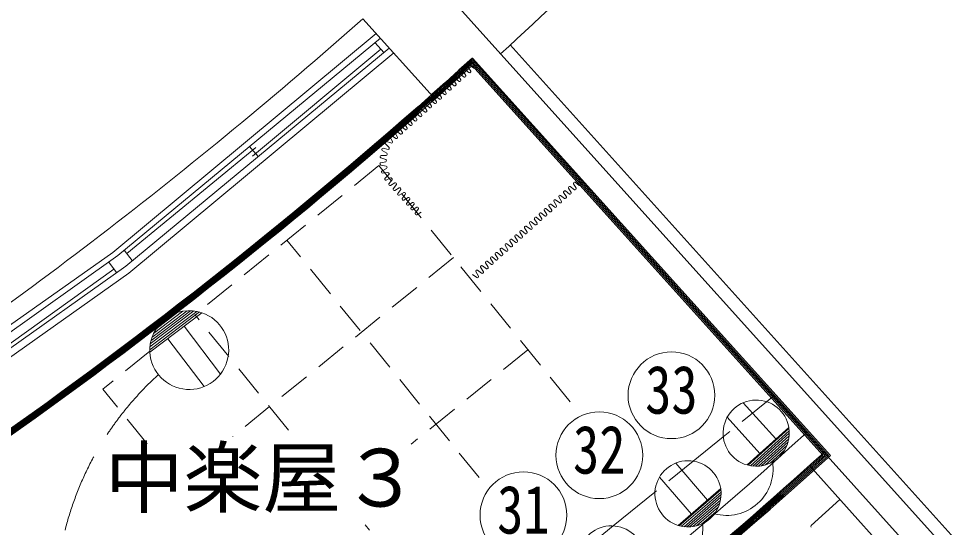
# Model space of a CAD drawing. Units: millimetres, scale not verified. Extents: x -33719 to 22651, y -21066 to 18138.
# Drawn here: x 11020 to 18126, y 4092 to 7962 of the extents above; entities that cross this region are included whole.
import ezdxf
from ezdxf.enums import TextEntityAlignment as Align

# ---------------------------------------------------------------- set-up
doc = ezdxf.new("R2010")
doc.units = ezdxf.units.MM
doc.header["$LTSCALE"] = 200
doc.linetypes.add('DASHED1', pattern=[1.8, 1.2, -0.6])
doc.linetypes.add('DASHED3', pattern=[4, 3, -1])
for name, color, linetype, lineweight in [('1-0_121', 7, 'Continuous', 9), ('1-F', 1, 'Continuous', 35), ('8-1', 7, 'Continuous', 9), ('8-2', 7, 'Continuous', 9)]:
    doc.layers.add(name, color=color, linetype=linetype, lineweight=lineweight)
doc.styles.add('HGｺﾞｼｯｸE', font='')
doc.styles.add('ＭＳ ゴシック', font='')
doc.styles.get('HGｺﾞｼｯｸE').set_extended_font_data('HGｺﾞｼｯｸE')
doc.styles.get('ＭＳ ゴシック').set_extended_font_data('MS Gothic')

msp = doc.modelspace()

# ---------------------------------------------------------------- linework, layer by layer
at = {"layer": '1-0_121'}
for p, q in [((14085.9, 8363.9), (14621.2, 7769.4)), ((13640, 7962.5), (14175.3, 7367.9)), ((11737.5, 6184.3), (13740.7, 7850.6)), ((11774, 6159.6), (13774.2, 7813.4)), ((13799.7, 7704.5), (13732.7, 7778.9)), ((14621.3, 7769.5), (20877.4, 820.5)), ((20951.2, 888), (14761.9, 7762.8)), ((11834.9, 6080.2), (13841.2, 7739)), ((11859.3, 6025.5), (13874.7, 7701.8)), ((13777.4, 7729.3), (12798.9, 6915.4)), ((14026.7, 7234.1), (14472.7, 7635.7)), ((14472.7, 7635.7), (14175.3, 7367.9)), ((14484.5, 7585.3), (14453.1, 7609.5)), ((17015.8, 4810.7), (14472.7, 7635.7)), ((14477.7, 7629.9), (14497.8, 7597.3)), ((14410.2, 7518.4), (14378.8, 7542.6)), ((14402.7, 7564.1), (14423.5, 7530.4)), ((14447.3, 7551.9), (14416, 7576)), ((14439.8, 7597.5), (14460.6, 7563.8)), ((14291.2, 7463.7), (14312, 7430)), ((14335.9, 7451.5), (14304.5, 7475.7)), ((14328.4, 7497.2), (14349.1, 7463.5)), ((14373, 7485), (14341.7, 7509.1)), ((14365.5, 7530.6), (14386.3, 7496.9)), ((14216.9, 7396.8), (14237.7, 7363.1)), ((14261.5, 7384.6), (14230.2, 7408.8)), ((14254.1, 7430.3), (14274.8, 7396.6)), ((14298.7, 7418), (14267.4, 7442.2)), ((14142.6, 7329.9), (14163.4, 7296.2)), ((14187.2, 7317.7), (14155.9, 7341.9)), ((14179.7, 7363.3), (14200.5, 7329.6)), ((14224.4, 7351.1), (14193, 7375.3)), ((14068.3, 7263), (14089, 7229.3)), ((14112.9, 7250.8), (14081.6, 7274.9)), ((14105.4, 7296.4), (14126.2, 7262.7)), ((14150.1, 7284.2), (14118.7, 7308.4)), ((13994, 7196.1), (14014.7, 7162.4)), ((14038.6, 7183.8), (14007.3, 7208)), ((14031.1, 7229.5), (14051.9, 7195.8)), ((14075.8, 7217.3), (14044.4, 7241.5)), ((13927.1, 7083.5), (13895.8, 7107.7)), ((13919.6, 7129.1), (13940.4, 7095.4)), ((13964.3, 7116.9), (13932.9, 7141.1)), ((13956.8, 7162.6), (13977.6, 7128.9)), ((14001.4, 7150.4), (13970.1, 7174.6)), ((13845.3, 7062.2), (13866.1, 7028.5)), ((13890, 7050), (13858.6, 7074.2)), ((13882.5, 7095.7), (13903.3, 7062)), ((11844.1, 6174.6), (12824.3, 6980.9)), ((12778.3, 6989.9), (12842.2, 6913.1)), ((13832, 6967.2), (13793.3, 6976.6)), ((13809.9, 7012.2), (13839.7, 6982.4)), ((13852.8, 7016.6), (13819.8, 7027.3)), ((13776, 6903.8), (13814.5, 6890.7)), ((13817.7, 6921.3), (13778.7, 6922)), ((13787.1, 6959.6), (13822.2, 6938)), ((13814.5, 6873.7), (13774.6, 6866.6)), ((13777.1, 6848.5), (13816.8, 6840.5)), ((13819.6, 6822.6), (13786.4, 6804.7)), ((13790.4, 6786.5), (13831.1, 6792.7)), ((13818.3, 6732.9), (13850.5, 6750.5)), ((13862.5, 6737.2), (13838.3, 6705.8)), ((13850.3, 6692.5), (13884, 6713.3)), ((13896, 6700), (13871.8, 6668.7)), ((15218.3, 6685), (15249.7, 6660.8)), ((15263, 6672.8), (15242.2, 6706.5)), ((15255.5, 6718.4), (15286.8, 6694.2)), ((15300.1, 6706.2), (15280, 6738.8)), ((13883.7, 6655.4), (13917.4, 6676.2)), ((13929.4, 6662.9), (13905.2, 6631.5)), ((13917.2, 6618.2), (13950.9, 6639)), ((13962.9, 6625.7), (13938.7, 6594.4)), ((15144, 6618.1), (15175.3, 6593.9)), ((15188.6, 6605.8), (15167.9, 6639.5)), ((15181.2, 6651.5), (15212.5, 6627.3)), ((15225.8, 6639.3), (15205, 6673)), ((13950.7, 6581.1), (13984.4, 6601.8)), ((13996.3, 6588.6), (13972.1, 6557.2)), ((13984.1, 6543.9), (14017.8, 6564.7)), ((14029.8, 6551.4), (14005.6, 6520.1)), ((15077.2, 6505.5), (15056.4, 6539.2)), ((15069.7, 6551.1), (15101, 6527)), ((15114.3, 6538.9), (15093.6, 6572.6)), ((15106.8, 6584.6), (15138.2, 6560.4)), ((15151.5, 6572.4), (15130.7, 6606.1)), ((14017.6, 6506.8), (14051.3, 6527.5)), ((14063.2, 6514.2), (14039.1, 6482.9)), ((14051, 6469.6), (14084.7, 6490.4)), ((15002.9, 6438.6), (14982.1, 6472.3)), ((14995.4, 6484.2), (15026.7, 6460)), ((15040, 6472), (15019.2, 6505.7)), ((15032.5, 6517.7), (15063.9, 6493.5)), ((14928.5, 6371.6), (14907.8, 6405.3)), ((14921.1, 6417.3), (14952.4, 6393.1)), ((14965.7, 6405.1), (14944.9, 6438.8)), ((14958.2, 6450.8), (14989.6, 6426.6)), ((14833.5, 6338.4), (14854.2, 6304.7)), ((14878.1, 6326.2), (14846.7, 6350.4)), ((14891.4, 6338.2), (14870.6, 6371.9)), ((14883.9, 6383.9), (14915.2, 6359.7)), ((14759.1, 6271.5), (14779.9, 6237.8)), ((14803.8, 6259.3), (14772.4, 6283.5)), ((14796.3, 6305), (14817.1, 6271.3)), ((14840.9, 6292.8), (14809.6, 6316.9)), ((11737.5, 6184.3), (9615.6, 4684.7)), ((11823.8, 6201), (11884.8, 6121.6)), ((14692.3, 6158.9), (14661, 6183.1)), ((14684.8, 6204.6), (14705.6, 6170.9)), ((14729.5, 6192.4), (14698.1, 6216.6)), ((14722, 6238.1), (14742.8, 6204.4)), ((14766.6, 6225.8), (14735.3, 6250)), ((11774, 6159.6), (9642.9, 4642.8)), ((14618, 6092), (14586.6, 6116.2)), ((14610.5, 6137.7), (14631.3, 6104)), ((14655.1, 6125.5), (14623.8, 6149.7)), ((14647.7, 6171.1), (14668.4, 6137.4)), ((11834.9, 6080.2), (9697.4, 4558.8)), ((11745, 6057.4), (10708.9, 5315.6)), ((11705.3, 6109.1), (11765.3, 6030.9)), ((14543.7, 6025.1), (14512.3, 6049.3)), ((14536.2, 6070.8), (14557, 6037.1)), ((14580.8, 6058.6), (14549.5, 6082.7)), ((14573.4, 6104.2), (14594.1, 6070.5)), ((11859.3, 6025.5), (9724.6, 4516.9)), ((14506.5, 5991.7), (14475.2, 6015.8)), ((14499, 6037.3), (14519.8, 6003.6)), ((16713, 5047.3), (16764.9, 5089.4)), ((16154.8, 4595.5), (16383.1, 4780.3)), ((19825.9, 1689.3), (17149.6, 4662.1)), ((17038.2, 4561.7), (18476.7, 2963.8)), ((15545.9, 4102.5), (15863.1, 4359.4)), ((17270, 4304), (17051.6, 4105.7))]:
    msp.add_line(p, q, dxfattribs=at)
at = {"layer": '1-0_121', "linetype": 'DASHED1'}
for p, q in [((13762.5, 6844.1), (12389.1, 5732.2)), ((15217.3, 5047.1), (13762.5, 6844.1)), ((14525, 4470.2), (13062.2, 6277.1)), ((14329.5, 6143.8), (12649.4, 4783.6)), ((13072.8, 4831.9), (12361.8, 5710.2)), ((12018.7, 5432.4), (11661.5, 5143.2)), ((14896.4, 5443.4), (14007.2, 4723.6)), ((11998, 4727.5), (11661.5, 5143.2)), ((16713, 5047.3), (16383.1, 4780.3)), ((16154.8, 4595.5), (15863.1, 4359.4)), ((13916, 3790.4), (13657.6, 4109.6)), ((15545.9, 4102.5), (15283.5, 3890.1))]:
    msp.add_line(p, q, dxfattribs=at)
at = {"layer": '1-0_121'}
msp.add_lwpolyline([(13835.9, 6775.2), (13811.4, 6750.8), (13811.1, 6750.6)], dxfattribs=at)
for centre, radius, start, end in [((-10760.3, 35510), 37700, 312.45715, 320.54285), ((-10760.7, 35509.7), 36800, 303.46792, 311.53375), ((14449.5, 7600.2), 10, 68.56505, 195.43495), ((14375.2, 7533.3), 10, 68.56505, 195.43495), ((14412.3, 7566.7), 10, 68.56505, 195.43495), ((14451, 7561.2), 10, 248.56505, 15.43495), ((14488.1, 7594.6), 10, 248.56505, 15.43495), ((14300.9, 7466.4), 10, 68.56505, 195.43495), ((14338, 7499.8), 10, 68.56505, 195.43495), ((14339.5, 7460.8), 10, 248.56505, 15.43495), ((14376.7, 7494.3), 10, 248.56505, 15.43495), ((14413.8, 7527.7), 10, 248.56505, 15.43495), ((14226.5, 7399.5), 10, 68.56505, 195.43495), ((14263.7, 7432.9), 10, 68.56505, 195.43495), ((14265.2, 7393.9), 10, 248.56505, 15.43495), ((14302.4, 7427.3), 10, 248.56505, 15.43495), ((-10760.7, 35509.7), 37600, 303.45639, 311.54284), ((14152.2, 7332.5), 10, 68.56505, 195.43495), ((14189.4, 7366), 10, 68.56505, 195.43495), ((14190.9, 7327), 10, 248.56505, 15.43495), ((14228, 7360.4), 10, 248.56505, 15.43495), ((14077.9, 7265.6), 10, 68.56505, 195.43495), ((14115.1, 7299.1), 10, 68.56505, 195.43495), ((14116.6, 7260.1), 10, 248.56505, 15.43495), ((14153.7, 7293.5), 10, 248.56505, 15.43495), ((14003.6, 7198.7), 10, 68.56505, 195.43495), ((14040.8, 7232.2), 10, 68.56505, 195.43495), ((14042.3, 7193.2), 10, 248.56505, 15.43495), ((14079.4, 7226.6), 10, 248.56505, 15.43495), ((13892.1, 7098.3), 10, 68.56505, 195.43495), ((13929.3, 7131.8), 10, 68.56505, 195.43495), ((13966.4, 7165.3), 10, 68.56505, 195.43495), ((13967.9, 7126.2), 10, 248.56505, 15.43495), ((14005.1, 7159.7), 10, 248.56505, 15.43495), ((13855, 7064.9), 10, 68.56505, 195.43495), ((13893.6, 7059.3), 10, 248.56505, 15.43495), ((13930.8, 7092.8), 10, 248.56505, 15.43495), ((13794.1, 6966.6), 10, 94.95465, 224.86052), ((13818.4, 7017.4), 10, 81.99847, 211.57245), ((13831.1, 6977.1), 10, 274.95465, 31.57245), ((13856.5, 7025.9), 10, 248.56505, 15.43495), ((13781.2, 6912.3), 10, 104.88201, 238.11495), ((13815.2, 6930.9), 10, 284.88201, 44.86052), ((13779.9, 6858.1), 10, 121.92617, 253.81635), ((13809.2, 6882.2), 10, 301.92617, 58.11495), ((13814, 6830.9), 10, 303.92412, 73.81635), ((13792, 6796.4), 10, 123.92412, 260.59388), ((13829.4, 6782.9), 10, 310.13487, 80.59388), ((13853.2, 6740.8), 10, 338.56505, 105.43495), ((13817.6, 6742.9), 10, 130.13487, 273.80997), ((13847.6, 6702.2), 10, 158.56505, 285.43495), ((13886.6, 6703.7), 10, 338.56505, 105.43495), ((15214.7, 6675.7), 10, 68.56505, 195.43495), ((15251.8, 6709.1), 10, 68.56505, 195.43495), ((15290.5, 6703.5), 10, 248.56505, 15.43495), ((13881.1, 6665), 10, 158.56505, 285.43495), ((13914.5, 6627.9), 10, 158.56505, 285.43495), ((13920.1, 6666.5), 10, 338.56505, 105.43495), ((13953.6, 6629.4), 10, 338.56505, 105.43495), ((15140.3, 6608.7), 10, 68.56505, 195.43495), ((15177.5, 6642.2), 10, 68.56505, 195.43495), ((15216.2, 6636.6), 10, 248.56505, 15.43495), ((15253.3, 6670.1), 10, 248.56505, 15.43495), ((13948, 6590.7), 10, 158.56505, 285.43495), ((13981.5, 6553.6), 10, 158.56505, 285.43495), ((13987, 6592.2), 10, 338.56505, 105.43495), ((14020.5, 6555.1), 10, 338.56505, 105.43495), ((15066, 6541.8), 10, 68.56505, 195.43495), ((15103.2, 6575.3), 10, 68.56505, 195.43495), ((15104.7, 6536.3), 10, 248.56505, 15.43495), ((15141.8, 6569.7), 10, 248.56505, 15.43495), ((15179, 6603.2), 10, 248.56505, 15.43495), ((14014.9, 6516.4), 10, 158.56505, 285.43495), ((14048.4, 6479.2), 10, 158.56505, 285.43495), ((14053.9, 6517.9), 10, 338.56505, 105.43495), ((14991.7, 6474.9), 10, 68.56505, 195.43495), ((15028.9, 6508.4), 10, 68.56505, 195.43495), ((15030.4, 6469.4), 10, 248.56505, 15.43495), ((15067.5, 6502.8), 10, 248.56505, 15.43495), ((14917.4, 6408), 10, 68.56505, 195.43495), ((14954.6, 6441.5), 10, 68.56505, 195.43495), ((14956.1, 6402.4), 10, 248.56505, 15.43495), ((14993.2, 6435.9), 10, 248.56505, 15.43495), ((14843.1, 6341.1), 10, 68.56505, 195.43495), ((14880.2, 6374.5), 10, 68.56505, 195.43495), ((14881.7, 6335.5), 10, 248.56505, 15.43495), ((14918.9, 6369), 10, 248.56505, 15.43495), ((14768.8, 6274.2), 10, 68.56505, 195.43495), ((14805.9, 6307.6), 10, 68.56505, 195.43495), ((14807.4, 6268.6), 10, 248.56505, 15.43495), ((14844.6, 6302.1), 10, 248.56505, 15.43495), ((14657.3, 6173.8), 10, 68.56505, 195.43495), ((14694.5, 6207.3), 10, 68.56505, 195.43495), ((14731.6, 6240.7), 10, 68.56505, 195.43495), ((14733.1, 6201.7), 10, 248.56505, 15.43495), ((14770.3, 6235.2), 10, 248.56505, 15.43495), ((14583, 6106.9), 10, 68.56505, 195.43495), ((14620.1, 6140.4), 10, 68.56505, 195.43495), ((14658.8, 6134.8), 10, 248.56505, 15.43495), ((14696, 6168.2), 10, 248.56505, 15.43495), ((14508.7, 6040), 10, 68.56505, 195.43495), ((14545.8, 6073.4), 10, 68.56505, 195.43495), ((14584.5, 6067.9), 10, 248.56505, 15.43495), ((14621.6, 6101.3), 10, 248.56505, 15.43495), ((14510.2, 6001), 10, 248.56505, 15.43495), ((14547.3, 6034.4), 10, 248.56505, 15.43495), ((-10760.3, 35510), 41400, 305.69862, 312.13817), ((-10760.3, 35510), 41600, 307.58773, 312.13748), ((17058.2, 4098.4), 9.78, 132.24503, 222.24503)]:
    msp.add_arc(centre, radius, start, end, dxfattribs=at)
at = {"layer": '1-F'}
for p, q in [((17141.4, 4641.3), (14471.9, 7606.6)), ((17155.6, 4640.6), (14472.7, 7620.8)), ((17169.7, 4639.8), (14473.4, 7634.9)), ((17183.8, 4639.1), (14474.1, 7649.1)), ((17198, 4638.3), (14474.8, 7663.2))]:
    msp.add_line(p, q, dxfattribs=at)
for centre, radius, start, end in [((-10760.3, 35510), 37580, 298.62197, 312.18321), ((-10760.3, 35510), 37590, 298.63718, 312.16792), ((-10760.3, 35510), 37600, 298.65238, 312.15263), ((-10760.3, 35510), 37610, 298.66758, 312.13736), ((-10760.3, 35510), 37620, 298.68276, 312.12209), ((-11170.9, 36162.5), 42369.5, 298.72923, 311.93016), ((-11170.9, 36162.5), 42379.5, 298.72923, 311.94369), ((-11170.9, 36162.5), 42389.5, 298.72923, 311.95722), ((-11170.9, 36162.5), 42399.5, 298.72923, 311.97074), ((-11170.9, 36162.5), 42409.5, 298.72923, 311.98426)]:
    msp.add_arc(centre, radius, start, end, dxfattribs=at)
at = {"layer": '8-1'}
for p, q in [((12018.6, 5443.6), (12396.3, 5730.4)), ((12019, 5423.6), (12415.4, 5724.6)), ((12019.5, 5464.6), (12375.7, 5735.1)), ((12022.2, 5487), (12353.5, 5738.6)), ((12026.9, 5511), (12329.1, 5740.4)), ((12034.5, 5537.1), (12302, 5740.2)), ((12046.1, 5566.3), (12270.7, 5736.8)), ((12065, 5600.9), (12232.3, 5727.9)), ((12106.4, 5652.7), (12171.3, 5702)), ((12279.4, 5621.3), (12555.9, 5257.2)), ((12155, 5526.8), (12431.5, 5162.7)), ((16535.2, 5040.2), (16783.7, 4763.9)), ((16413.3, 4930.5), (16661.8, 4654.2)), ((16563.8, 4566), (16881.7, 4852)), ((16571.7, 4563.9), (16883, 4844)), ((16589, 4560.2), (16884.9, 4826.3)), ((16607.6, 4557.5), (16885.6, 4807.5)), ((16627.7, 4556.2), (16884.7, 4787.4)), ((16649.8, 4556.7), (16882, 4765.5)), ((16674.4, 4559.5), (16876.6, 4741.3)), ((16703.1, 4566), (16867.1, 4713.4)), ((16740, 4579.7), (16849.5, 4678.3)), ((16020.7, 4580.4), (16264.1, 4299.6)), ((15896.8, 4473), (16140.2, 4192.2)), ((16040.6, 4105.8), (16363.7, 4386)), ((16048.4, 4103.6), (16364.9, 4377.9)), ((16065.7, 4099.5), (16366.5, 4360.2)), ((16084.3, 4096.5), (16366.8, 4341.4)), ((16104.4, 4094.9), (16365.5, 4321.3)), ((16126.4, 4094.9), (16362.4, 4299.5)), ((16151.1, 4097.3), (16356.5, 4275.4)), ((16179.9, 4103.2), (16346.6, 4247.7)), ((16217, 4116.3), (16328.4, 4212.8))]:
    msp.add_line(p, q, dxfattribs=at)
for centre, radius, start, end in [((12318.6, 5440.6), 300, 71.16559, 183.25661), ((12318.6, 5440.6), 300, 71.16559, 183.25661), ((12318.6, 5440.6), 300, 183.25661, 71.16559), ((16633.6, 4808.2), 252, 10.02384, 253.91678), ((16633.6, 4808.2), 252, 253.91678, 10.02369), ((16114.8, 4346.7), 252, 8.98004, 252.87298), ((16114.8, 4346.7), 252, 252.87298, 8.97989), ((15532.4, 3850.9), 252, 7.89569, 251.78864)]:
    msp.add_arc(centre, radius, start, end, dxfattribs=at)
at = {"layer": '8-2'}
for centre in [(15988.6, 5096.6), (15439.5, 4640.3), (14862, 4184)]:
    msp.add_circle(centre, 330, dxfattribs=at)
at = {"layer": '8-2', "linetype": 'DASHED3'}
msp.add_arc((13688.8, 3484.5), 2388.3, 132.21211, 216.08305, dxfattribs=at)
at = {"layer": '8-2'}
for centre, radius, start, end in [((16408.9, 4535.5), 353.3, 254.71873, 8.73183), ((15841.3, 4077.5), 385.8, 254.51209, 6.32236)]:
    msp.add_arc(centre, radius, start, end, dxfattribs=at)

# ---------------------------------------------------------------- texts
at = {"layer": '1-0_121', "style": 'HGｺﾞｼｯｸE'}
msp.add_text('中楽屋３', height=439.9, dxfattribs=at).set_placement((11675.8, 4117.4), align=Align.BOTTOM_LEFT)
at = {"layer": '8-2', "style": 'ＭＳ ゴシック', "width": 0.8}
for s, p in [('33', (15788.6, 4846.6)), ('32', (15239.5, 4390.3)), ('31', (14662, 3934))]:
    msp.add_text(s, height=366.6, dxfattribs=at).set_placement(p, align=Align.BOTTOM_LEFT)

doc.saveas('drawing.dxf')
